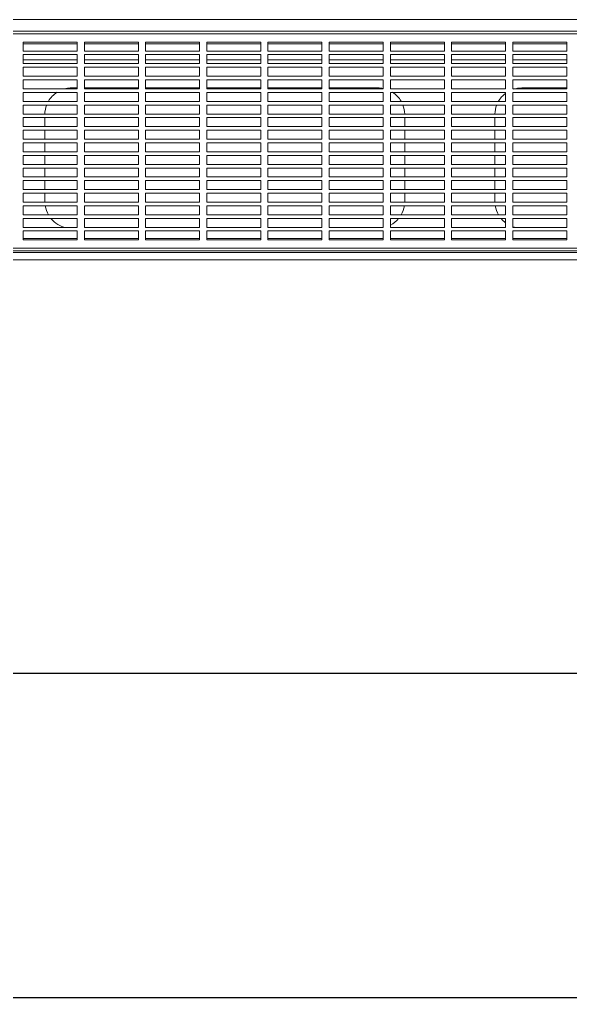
# Model space of a CAD drawing. Header units: millimetres. Extents: x 55614 to 110757, y -66981 to -47484.
# Drawn here: x 70704 to 71010, y -52744 to -52200 of the extents above; entities that cross this region are included whole.
import ezdxf

# ---------------------------------------------------------------- set-up
doc = ezdxf.new("R2010")
doc.units = ezdxf.units.MM
doc.layers.get('0').update_dxf_attribs({"lineweight": 15})
doc.layers.add('THICK', color=7, linetype='Continuous', lineweight=0)

# ---------------------------------------------------------------- blocks, each defined once
blk = doc.blocks.new('tuy67ui67')
at = {"color": 136, "linetype": 'Continuous'}
for p, q in [((17219.23, 14431.4), (18870.23, 14431.4)), ((17211.73, 14424.9), (18877.73, 14424.9)), ((17213.13, 14423.5), (18876.33, 14423.5)), ((17582.73, 14418.9), (17552.73, 14418.9)), ((17552.73, 14418.9), (17552.73, 14413.9)), ((17552.73, 14417.9), (17582.73, 14417.9)), ((17552.73, 14413.9), (17582.73, 14413.9)), ((17582.73, 14413.9), (17582.73, 14418.9)), ((17616.73, 14418.9), (17586.73, 14418.9)), ((17586.73, 14418.9), (17586.73, 14413.9)), ((17586.73, 14417.9), (17616.73, 14417.9)), ((17586.73, 14413.9), (17616.73, 14413.9)), ((17616.73, 14413.9), (17616.73, 14418.9)), ((17650.73, 14418.9), (17620.73, 14418.9)), ((17620.73, 14418.9), (17620.73, 14413.9)), ((17620.73, 14417.9), (17650.73, 14417.9)), ((17620.73, 14413.9), (17650.73, 14413.9)), ((17650.73, 14413.9), (17650.73, 14418.9)), ((17684.73, 14418.9), (17654.73, 14418.9)), ((17654.73, 14418.9), (17654.73, 14413.9)), ((17654.73, 14417.9), (17684.73, 14417.9)), ((17654.73, 14413.9), (17684.73, 14413.9)), ((17684.73, 14413.9), (17684.73, 14418.9)), ((17718.73, 14418.9), (17688.73, 14418.9)), ((17688.73, 14418.9), (17688.73, 14413.9)), ((17688.73, 14417.9), (17718.73, 14417.9)), ((17688.73, 14413.9), (17718.73, 14413.9)), ((17718.73, 14413.9), (17718.73, 14418.9)), ((17752.73, 14418.9), (17722.73, 14418.9)), ((17722.73, 14418.9), (17722.73, 14413.9)), ((17722.73, 14417.9), (17752.73, 14417.9)), ((17722.73, 14413.9), (17752.73, 14413.9)), ((17752.73, 14413.9), (17752.73, 14418.9)), ((17786.73, 14418.9), (17756.73, 14418.9)), ((17756.73, 14418.9), (17756.73, 14413.9)), ((17756.73, 14417.9), (17786.73, 14417.9)), ((17756.73, 14413.9), (17786.73, 14413.9)), ((17786.73, 14413.9), (17786.73, 14418.9)), ((17820.73, 14418.9), (17790.73, 14418.9)), ((17790.73, 14418.9), (17790.73, 14413.9)), ((17790.73, 14417.9), (17820.73, 14417.9)), ((17790.73, 14413.9), (17820.73, 14413.9)), ((17820.73, 14413.9), (17820.73, 14418.9)), ((17854.73, 14418.9), (17824.73, 14418.9)), ((17824.73, 14418.9), (17824.73, 14413.9)), ((17824.73, 14417.9), (17854.73, 14417.9)), ((17824.73, 14413.9), (17854.73, 14413.9)), ((17854.73, 14413.9), (17854.73, 14418.9)), ((17582.73, 14411.9), (17552.73, 14411.9)), ((17552.73, 14411.9), (17552.73, 14406.9)), ((17552.73, 14409.07), (17582.73, 14409.07)), ((17582.73, 14406.9), (17582.73, 14411.9)), ((17616.73, 14411.9), (17586.73, 14411.9)), ((17586.73, 14411.9), (17586.73, 14406.9)), ((17586.73, 14409.07), (17616.73, 14409.07)), ((17616.73, 14406.9), (17616.73, 14411.9)), ((17650.73, 14411.9), (17620.73, 14411.9)), ((17620.73, 14411.9), (17620.73, 14406.9)), ((17620.73, 14409.07), (17650.73, 14409.07)), ((17650.73, 14406.9), (17650.73, 14411.9)), ((17684.73, 14411.9), (17654.73, 14411.9)), ((17654.73, 14411.9), (17654.73, 14406.9)), ((17654.73, 14409.07), (17684.73, 14409.07)), ((17684.73, 14406.9), (17684.73, 14411.9)), ((17718.73, 14411.9), (17688.73, 14411.9)), ((17688.73, 14411.9), (17688.73, 14406.9)), ((17688.73, 14409.07), (17718.73, 14409.07)), ((17718.73, 14406.9), (17718.73, 14411.9)), ((17752.73, 14411.9), (17722.73, 14411.9)), ((17722.73, 14411.9), (17722.73, 14406.9)), ((17722.73, 14409.07), (17752.73, 14409.07)), ((17752.73, 14406.9), (17752.73, 14411.9)), ((17786.73, 14411.9), (17756.73, 14411.9)), ((17756.73, 14411.9), (17756.73, 14406.9)), ((17756.73, 14409.07), (17786.73, 14409.07)), ((17786.73, 14406.9), (17786.73, 14411.9)), ((17820.73, 14411.9), (17790.73, 14411.9)), ((17790.73, 14411.9), (17790.73, 14406.9)), ((17790.73, 14409.07), (17820.73, 14409.07)), ((17820.73, 14406.9), (17820.73, 14411.9)), ((17854.73, 14411.9), (17824.73, 14411.9)), ((17824.73, 14411.9), (17824.73, 14406.9)), ((17824.73, 14409.07), (17854.73, 14409.07)), ((17854.73, 14406.9), (17854.73, 14411.9)), ((17552.73, 14406.9), (17582.73, 14406.9)), ((17582.73, 14404.9), (17552.73, 14404.9)), ((17552.73, 14404.9), (17552.73, 14399.9)), ((17582.73, 14399.9), (17582.73, 14404.9)), ((17586.73, 14406.9), (17616.73, 14406.9)), ((17616.73, 14404.9), (17586.73, 14404.9)), ((17586.73, 14404.9), (17586.73, 14399.9)), ((17616.73, 14399.9), (17616.73, 14404.9)), ((17620.73, 14406.9), (17650.73, 14406.9)), ((17650.73, 14404.9), (17620.73, 14404.9)), ((17620.73, 14404.9), (17620.73, 14399.9)), ((17650.73, 14399.9), (17650.73, 14404.9)), ((17654.73, 14406.9), (17684.73, 14406.9)), ((17684.73, 14404.9), (17654.73, 14404.9)), ((17654.73, 14404.9), (17654.73, 14399.9)), ((17684.73, 14399.9), (17684.73, 14404.9)), ((17688.73, 14406.9), (17718.73, 14406.9)), ((17718.73, 14404.9), (17688.73, 14404.9)), ((17688.73, 14404.9), (17688.73, 14399.9)), ((17718.73, 14399.9), (17718.73, 14404.9)), ((17722.73, 14406.9), (17752.73, 14406.9)), ((17752.73, 14404.9), (17722.73, 14404.9)), ((17722.73, 14404.9), (17722.73, 14399.9)), ((17752.73, 14399.9), (17752.73, 14404.9)), ((17756.73, 14406.9), (17786.73, 14406.9)), ((17786.73, 14404.9), (17756.73, 14404.9)), ((17756.73, 14404.9), (17756.73, 14399.9)), ((17786.73, 14399.9), (17786.73, 14404.9)), ((17790.73, 14406.9), (17820.73, 14406.9)), ((17820.73, 14404.9), (17790.73, 14404.9)), ((17790.73, 14404.9), (17790.73, 14399.9)), ((17820.73, 14399.9), (17820.73, 14404.9)), ((17824.73, 14406.9), (17854.73, 14406.9)), ((17854.73, 14404.9), (17824.73, 14404.9)), ((17824.73, 14404.9), (17824.73, 14399.9)), ((17854.73, 14399.9), (17854.73, 14404.9)), ((17552.73, 14399.9), (17582.73, 14399.9)), ((17582.73, 14397.9), (17552.73, 14397.9)), ((17552.73, 14397.9), (17552.73, 14392.9)), ((17582.73, 14392.9), (17582.73, 14397.9)), ((17586.73, 14399.9), (17616.73, 14399.9)), ((17616.73, 14397.9), (17586.73, 14397.9)), ((17586.73, 14397.9), (17586.73, 14392.9)), ((17616.73, 14392.9), (17616.73, 14397.9)), ((17620.73, 14399.9), (17650.73, 14399.9)), ((17650.73, 14397.9), (17620.73, 14397.9)), ((17620.73, 14397.9), (17620.73, 14392.9)), ((17650.73, 14392.9), (17650.73, 14397.9)), ((17654.73, 14399.9), (17684.73, 14399.9)), ((17684.73, 14397.9), (17654.73, 14397.9)), ((17654.73, 14397.9), (17654.73, 14392.9)), ((17684.73, 14392.9), (17684.73, 14397.9)), ((17688.73, 14399.9), (17718.73, 14399.9)), ((17718.73, 14397.9), (17688.73, 14397.9)), ((17688.73, 14397.9), (17688.73, 14392.9)), ((17718.73, 14392.9), (17718.73, 14397.9)), ((17722.73, 14399.9), (17752.73, 14399.9)), ((17752.73, 14397.9), (17722.73, 14397.9)), ((17722.73, 14397.9), (17722.73, 14392.9)), ((17752.73, 14392.9), (17752.73, 14397.9)), ((17756.73, 14399.9), (17786.73, 14399.9)), ((17786.73, 14397.9), (17756.73, 14397.9)), ((17756.73, 14397.9), (17756.73, 14392.9)), ((17786.73, 14392.9), (17786.73, 14397.9)), ((17790.73, 14399.9), (17820.73, 14399.9)), ((17820.73, 14397.9), (17790.73, 14397.9)), ((17790.73, 14397.9), (17790.73, 14392.9)), ((17820.73, 14392.9), (17820.73, 14397.9)), ((17824.73, 14399.9), (17854.73, 14399.9)), ((17854.73, 14397.9), (17824.73, 14397.9)), ((17824.73, 14397.9), (17824.73, 14392.9)), ((17854.73, 14392.9), (17854.73, 14397.9)), ((17552.73, 14392.9), (17582.73, 14392.9)), ((17579.73, 14393.4), (17582.73, 14393.4)), ((17586.73, 14393.4), (17616.73, 14393.4)), ((17586.73, 14392.9), (17616.73, 14392.9)), ((17620.73, 14393.4), (17650.73, 14393.4)), ((17620.73, 14392.9), (17650.73, 14392.9)), ((17654.73, 14393.4), (17684.73, 14393.4)), ((17654.73, 14392.9), (17684.73, 14392.9)), ((17688.73, 14393.4), (17718.73, 14393.4)), ((17688.73, 14392.9), (17718.73, 14392.9)), ((17722.73, 14393.4), (17749.73, 14393.4)), ((17722.73, 14392.9), (17752.73, 14392.9)), ((17756.73, 14392.9), (17786.73, 14392.9)), ((17790.73, 14392.9), (17820.73, 14392.9)), ((17824.73, 14392.9), (17854.73, 14392.9)), ((17829.73, 14393.4), (17854.73, 14393.4)), ((17582.73, 14390.9), (17552.73, 14390.9)), ((17552.73, 14390.9), (17552.73, 14385.9)), ((17582.73, 14385.9), (17582.73, 14390.9)), ((17616.73, 14390.9), (17586.73, 14390.9)), ((17586.73, 14390.9), (17586.73, 14385.9)), ((17616.73, 14385.9), (17616.73, 14390.9)), ((17650.73, 14390.9), (17620.73, 14390.9)), ((17620.73, 14390.9), (17620.73, 14385.9)), ((17650.73, 14385.9), (17650.73, 14390.9)), ((17684.73, 14390.9), (17654.73, 14390.9)), ((17654.73, 14390.9), (17654.73, 14385.9)), ((17684.73, 14385.9), (17684.73, 14390.9)), ((17718.73, 14390.9), (17688.73, 14390.9)), ((17688.73, 14390.9), (17688.73, 14385.9)), ((17718.73, 14385.9), (17718.73, 14390.9)), ((17752.73, 14390.9), (17722.73, 14390.9)), ((17722.73, 14390.9), (17722.73, 14385.9)), ((17752.73, 14385.9), (17752.73, 14390.9)), ((17786.73, 14390.9), (17756.73, 14390.9)), ((17756.73, 14390.9), (17756.73, 14385.9)), ((17786.73, 14385.9), (17786.73, 14390.9)), ((17820.73, 14390.9), (17790.73, 14390.9)), ((17790.73, 14390.9), (17790.73, 14385.9)), ((17820.73, 14385.9), (17820.73, 14390.9)), ((17854.73, 14390.9), (17824.73, 14390.9)), ((17824.73, 14390.9), (17824.73, 14385.9)), ((17854.73, 14385.9), (17854.73, 14390.9)), ((17552.73, 14385.9), (17582.73, 14385.9)), ((17582.73, 14383.9), (17552.73, 14383.9)), ((17552.73, 14383.9), (17552.73, 14378.9)), ((17582.73, 14378.9), (17582.73, 14383.9)), ((17586.73, 14385.9), (17616.73, 14385.9)), ((17616.73, 14383.9), (17586.73, 14383.9)), ((17586.73, 14383.9), (17586.73, 14378.9)), ((17616.73, 14378.9), (17616.73, 14383.9)), ((17620.73, 14385.9), (17650.73, 14385.9)), ((17650.73, 14383.9), (17620.73, 14383.9)), ((17620.73, 14383.9), (17620.73, 14378.9)), ((17650.73, 14378.9), (17650.73, 14383.9)), ((17654.73, 14385.9), (17684.73, 14385.9)), ((17684.73, 14383.9), (17654.73, 14383.9)), ((17654.73, 14383.9), (17654.73, 14378.9)), ((17684.73, 14378.9), (17684.73, 14383.9)), ((17688.73, 14385.9), (17718.73, 14385.9)), ((17718.73, 14383.9), (17688.73, 14383.9)), ((17688.73, 14383.9), (17688.73, 14378.9)), ((17718.73, 14378.9), (17718.73, 14383.9)), ((17722.73, 14385.9), (17752.73, 14385.9)), ((17752.73, 14383.9), (17722.73, 14383.9)), ((17722.73, 14383.9), (17722.73, 14378.9)), ((17752.73, 14378.9), (17752.73, 14383.9)), ((17756.73, 14385.9), (17786.73, 14385.9)), ((17786.73, 14383.9), (17756.73, 14383.9)), ((17756.73, 14383.9), (17756.73, 14378.9)), ((17786.73, 14378.9), (17786.73, 14383.9)), ((17790.73, 14385.9), (17820.73, 14385.9)), ((17820.73, 14383.9), (17790.73, 14383.9)), ((17790.73, 14383.9), (17790.73, 14378.9)), ((17820.73, 14378.9), (17820.73, 14383.9)), ((17824.73, 14385.9), (17854.73, 14385.9)), ((17854.73, 14383.9), (17824.73, 14383.9)), ((17824.73, 14383.9), (17824.73, 14378.9)), ((17854.73, 14378.9), (17854.73, 14383.9)), ((17552.73, 14378.9), (17582.73, 14378.9)), ((17582.73, 14376.9), (17552.73, 14376.9)), ((17552.73, 14376.9), (17552.73, 14371.9)), ((17564.73, 14371.9), (17564.73, 14376.9)), ((17582.73, 14371.9), (17582.73, 14376.9)), ((17586.73, 14378.9), (17616.73, 14378.9)), ((17616.73, 14376.9), (17586.73, 14376.9)), ((17586.73, 14376.9), (17586.73, 14371.9)), ((17616.73, 14371.9), (17616.73, 14376.9)), ((17620.73, 14378.9), (17650.73, 14378.9)), ((17650.73, 14376.9), (17620.73, 14376.9)), ((17620.73, 14376.9), (17620.73, 14371.9)), ((17650.73, 14371.9), (17650.73, 14376.9)), ((17654.73, 14378.9), (17684.73, 14378.9)), ((17684.73, 14376.9), (17654.73, 14376.9)), ((17654.73, 14376.9), (17654.73, 14371.9)), ((17684.73, 14371.9), (17684.73, 14376.9)), ((17688.73, 14378.9), (17718.73, 14378.9)), ((17718.73, 14376.9), (17688.73, 14376.9)), ((17688.73, 14376.9), (17688.73, 14371.9)), ((17718.73, 14371.9), (17718.73, 14376.9)), ((17722.73, 14378.9), (17752.73, 14378.9)), ((17752.73, 14376.9), (17722.73, 14376.9)), ((17722.73, 14376.9), (17722.73, 14371.9)), ((17752.73, 14371.9), (17752.73, 14376.9)), ((17756.73, 14378.9), (17786.73, 14378.9)), ((17786.73, 14376.9), (17756.73, 14376.9)), ((17756.73, 14376.9), (17756.73, 14371.9)), ((17764.73, 14376.9), (17764.73, 14371.9)), ((17786.73, 14371.9), (17786.73, 14376.9)), ((17790.73, 14378.9), (17820.73, 14378.9)), ((17820.73, 14376.9), (17790.73, 14376.9)), ((17790.73, 14376.9), (17790.73, 14371.9)), ((17814.73, 14371.9), (17814.73, 14376.9)), ((17820.73, 14371.9), (17820.73, 14376.9)), ((17824.73, 14378.9), (17854.73, 14378.9)), ((17854.73, 14376.9), (17824.73, 14376.9)), ((17824.73, 14376.9), (17824.73, 14371.9)), ((17854.73, 14371.9), (17854.73, 14376.9)), ((17552.73, 14371.9), (17582.73, 14371.9)), ((17586.73, 14371.9), (17616.73, 14371.9)), ((17620.73, 14371.9), (17650.73, 14371.9)), ((17654.73, 14371.9), (17684.73, 14371.9)), ((17688.73, 14371.9), (17718.73, 14371.9)), ((17722.73, 14371.9), (17752.73, 14371.9)), ((17756.73, 14371.9), (17786.73, 14371.9)), ((17790.73, 14371.9), (17820.73, 14371.9)), ((17824.73, 14371.9), (17854.73, 14371.9)), ((17582.73, 14369.9), (17552.73, 14369.9)), ((17552.73, 14369.9), (17552.73, 14364.9)), ((17552.73, 14364.9), (17582.73, 14364.9)), ((17564.73, 14364.9), (17564.73, 14369.9)), ((17582.73, 14364.9), (17582.73, 14369.9)), ((17616.73, 14369.9), (17586.73, 14369.9)), ((17586.73, 14369.9), (17586.73, 14364.9)), ((17586.73, 14364.9), (17616.73, 14364.9)), ((17616.73, 14364.9), (17616.73, 14369.9)), ((17650.73, 14369.9), (17620.73, 14369.9)), ((17620.73, 14369.9), (17620.73, 14364.9)), ((17620.73, 14364.9), (17650.73, 14364.9)), ((17650.73, 14364.9), (17650.73, 14369.9)), ((17684.73, 14369.9), (17654.73, 14369.9)), ((17654.73, 14369.9), (17654.73, 14364.9)), ((17654.73, 14364.9), (17684.73, 14364.9)), ((17684.73, 14364.9), (17684.73, 14369.9)), ((17718.73, 14369.9), (17688.73, 14369.9)), ((17688.73, 14369.9), (17688.73, 14364.9)), ((17688.73, 14364.9), (17718.73, 14364.9)), ((17718.73, 14364.9), (17718.73, 14369.9)), ((17752.73, 14369.9), (17722.73, 14369.9)), ((17722.73, 14369.9), (17722.73, 14364.9)), ((17722.73, 14364.9), (17752.73, 14364.9)), ((17752.73, 14364.9), (17752.73, 14369.9)), ((17786.73, 14369.9), (17756.73, 14369.9)), ((17756.73, 14369.9), (17756.73, 14364.9)), ((17756.73, 14364.9), (17786.73, 14364.9)), ((17764.73, 14369.9), (17764.73, 14364.9)), ((17786.73, 14364.9), (17786.73, 14369.9)), ((17820.73, 14369.9), (17790.73, 14369.9)), ((17790.73, 14369.9), (17790.73, 14364.9)), ((17790.73, 14364.9), (17820.73, 14364.9)), ((17814.73, 14364.9), (17814.73, 14369.9)), ((17820.73, 14364.9), (17820.73, 14369.9)), ((17854.73, 14369.9), (17824.73, 14369.9)), ((17824.73, 14369.9), (17824.73, 14364.9)), ((17824.73, 14364.9), (17854.73, 14364.9)), ((17854.73, 14364.9), (17854.73, 14369.9)), ((17582.73, 14362.9), (17552.73, 14362.9)), ((17552.73, 14362.9), (17552.73, 14357.9)), ((17564.73, 14357.9), (17564.73, 14362.9)), ((17582.73, 14357.9), (17582.73, 14362.9)), ((17616.73, 14362.9), (17586.73, 14362.9)), ((17586.73, 14362.9), (17586.73, 14357.9)), ((17616.73, 14357.9), (17616.73, 14362.9)), ((17650.73, 14362.9), (17620.73, 14362.9)), ((17620.73, 14362.9), (17620.73, 14357.9)), ((17650.73, 14357.9), (17650.73, 14362.9)), ((17684.73, 14362.9), (17654.73, 14362.9)), ((17654.73, 14362.9), (17654.73, 14357.9)), ((17684.73, 14357.9), (17684.73, 14362.9)), ((17718.73, 14362.9), (17688.73, 14362.9)), ((17688.73, 14362.9), (17688.73, 14357.9)), ((17718.73, 14357.9), (17718.73, 14362.9)), ((17752.73, 14362.9), (17722.73, 14362.9)), ((17722.73, 14362.9), (17722.73, 14357.9)), ((17752.73, 14357.9), (17752.73, 14362.9)), ((17786.73, 14362.9), (17756.73, 14362.9)), ((17756.73, 14362.9), (17756.73, 14357.9)), ((17764.73, 14362.9), (17764.73, 14357.9)), ((17786.73, 14357.9), (17786.73, 14362.9)), ((17820.73, 14362.9), (17790.73, 14362.9)), ((17790.73, 14362.9), (17790.73, 14357.9)), ((17814.73, 14357.9), (17814.73, 14362.9)), ((17820.73, 14357.9), (17820.73, 14362.9)), ((17854.73, 14362.9), (17824.73, 14362.9)), ((17824.73, 14362.9), (17824.73, 14357.9)), ((17854.73, 14357.9), (17854.73, 14362.9)), ((17552.73, 14357.9), (17582.73, 14357.9)), ((17582.73, 14355.9), (17552.73, 14355.9)), ((17552.73, 14355.9), (17552.73, 14350.9)), ((17564.73, 14350.9), (17564.73, 14355.9)), ((17582.73, 14350.9), (17582.73, 14355.9)), ((17586.73, 14357.9), (17616.73, 14357.9)), ((17616.73, 14355.9), (17586.73, 14355.9)), ((17586.73, 14355.9), (17586.73, 14350.9)), ((17616.73, 14350.9), (17616.73, 14355.9)), ((17620.73, 14357.9), (17650.73, 14357.9)), ((17650.73, 14355.9), (17620.73, 14355.9)), ((17620.73, 14355.9), (17620.73, 14350.9)), ((17650.73, 14350.9), (17650.73, 14355.9)), ((17654.73, 14357.9), (17684.73, 14357.9)), ((17684.73, 14355.9), (17654.73, 14355.9)), ((17654.73, 14355.9), (17654.73, 14350.9)), ((17684.73, 14350.9), (17684.73, 14355.9)), ((17688.73, 14357.9), (17718.73, 14357.9)), ((17718.73, 14355.9), (17688.73, 14355.9)), ((17688.73, 14355.9), (17688.73, 14350.9)), ((17718.73, 14350.9), (17718.73, 14355.9)), ((17722.73, 14357.9), (17752.73, 14357.9)), ((17752.73, 14355.9), (17722.73, 14355.9)), ((17722.73, 14355.9), (17722.73, 14350.9)), ((17752.73, 14350.9), (17752.73, 14355.9)), ((17756.73, 14357.9), (17786.73, 14357.9)), ((17786.73, 14355.9), (17756.73, 14355.9)), ((17756.73, 14355.9), (17756.73, 14350.9)), ((17764.73, 14355.9), (17764.73, 14350.9)), ((17786.73, 14350.9), (17786.73, 14355.9)), ((17790.73, 14357.9), (17820.73, 14357.9)), ((17820.73, 14355.9), (17790.73, 14355.9)), ((17790.73, 14355.9), (17790.73, 14350.9)), ((17814.73, 14350.9), (17814.73, 14355.9)), ((17820.73, 14350.9), (17820.73, 14355.9)), ((17824.73, 14357.9), (17854.73, 14357.9)), ((17854.73, 14355.9), (17824.73, 14355.9)), ((17824.73, 14355.9), (17824.73, 14350.9)), ((17854.73, 14350.9), (17854.73, 14355.9)), ((17552.73, 14350.9), (17582.73, 14350.9)), ((17582.73, 14348.9), (17552.73, 14348.9)), ((17552.73, 14348.9), (17552.73, 14343.9)), ((17564.73, 14343.9), (17564.73, 14348.9)), ((17582.73, 14343.9), (17582.73, 14348.9)), ((17586.73, 14350.9), (17616.73, 14350.9)), ((17616.73, 14348.9), (17586.73, 14348.9)), ((17586.73, 14348.9), (17586.73, 14343.9)), ((17616.73, 14343.9), (17616.73, 14348.9)), ((17620.73, 14350.9), (17650.73, 14350.9)), ((17650.73, 14348.9), (17620.73, 14348.9)), ((17620.73, 14348.9), (17620.73, 14343.9)), ((17650.73, 14343.9), (17650.73, 14348.9)), ((17654.73, 14350.9), (17684.73, 14350.9)), ((17684.73, 14348.9), (17654.73, 14348.9)), ((17654.73, 14348.9), (17654.73, 14343.9)), ((17684.73, 14343.9), (17684.73, 14348.9)), ((17688.73, 14350.9), (17718.73, 14350.9)), ((17718.73, 14348.9), (17688.73, 14348.9)), ((17688.73, 14348.9), (17688.73, 14343.9)), ((17718.73, 14343.9), (17718.73, 14348.9)), ((17722.73, 14350.9), (17752.73, 14350.9)), ((17752.73, 14348.9), (17722.73, 14348.9)), ((17722.73, 14348.9), (17722.73, 14343.9)), ((17752.73, 14343.9), (17752.73, 14348.9)), ((17756.73, 14350.9), (17786.73, 14350.9)), ((17786.73, 14348.9), (17756.73, 14348.9)), ((17756.73, 14348.9), (17756.73, 14343.9)), ((17764.73, 14348.9), (17764.73, 14343.9)), ((17786.73, 14343.9), (17786.73, 14348.9)), ((17790.73, 14350.9), (17820.73, 14350.9)), ((17820.73, 14348.9), (17790.73, 14348.9)), ((17790.73, 14348.9), (17790.73, 14343.9)), ((17814.73, 14343.9), (17814.73, 14348.9)), ((17820.73, 14343.9), (17820.73, 14348.9)), ((17824.73, 14350.9), (17854.73, 14350.9)), ((17854.73, 14348.9), (17824.73, 14348.9)), ((17824.73, 14348.9), (17824.73, 14343.9)), ((17854.73, 14343.9), (17854.73, 14348.9)), ((17552.73, 14343.9), (17582.73, 14343.9)), ((17586.73, 14343.9), (17616.73, 14343.9)), ((17620.73, 14343.9), (17650.73, 14343.9)), ((17654.73, 14343.9), (17684.73, 14343.9)), ((17688.73, 14343.9), (17718.73, 14343.9)), ((17722.73, 14343.9), (17752.73, 14343.9)), ((17756.73, 14343.9), (17786.73, 14343.9)), ((17790.73, 14343.9), (17820.73, 14343.9)), ((17824.73, 14343.9), (17854.73, 14343.9)), ((17582.73, 14341.9), (17552.73, 14341.9)), ((17552.73, 14341.9), (17552.73, 14336.9)), ((17564.73, 14336.9), (17564.73, 14341.9)), ((17582.73, 14336.9), (17582.73, 14341.9)), ((17616.73, 14341.9), (17586.73, 14341.9)), ((17586.73, 14341.9), (17586.73, 14336.9)), ((17616.73, 14336.9), (17616.73, 14341.9)), ((17650.73, 14341.9), (17620.73, 14341.9)), ((17620.73, 14341.9), (17620.73, 14336.9)), ((17650.73, 14336.9), (17650.73, 14341.9)), ((17684.73, 14341.9), (17654.73, 14341.9)), ((17654.73, 14341.9), (17654.73, 14336.9)), ((17684.73, 14336.9), (17684.73, 14341.9)), ((17718.73, 14341.9), (17688.73, 14341.9)), ((17688.73, 14341.9), (17688.73, 14336.9)), ((17718.73, 14336.9), (17718.73, 14341.9)), ((17752.73, 14341.9), (17722.73, 14341.9)), ((17722.73, 14341.9), (17722.73, 14336.9)), ((17752.73, 14336.9), (17752.73, 14341.9)), ((17786.73, 14341.9), (17756.73, 14341.9)), ((17756.73, 14341.9), (17756.73, 14336.9)), ((17764.73, 14341.9), (17764.73, 14336.9)), ((17786.73, 14336.9), (17786.73, 14341.9)), ((17820.73, 14341.9), (17790.73, 14341.9)), ((17790.73, 14341.9), (17790.73, 14336.9)), ((17814.73, 14336.9), (17814.73, 14341.9)), ((17820.73, 14336.9), (17820.73, 14341.9)), ((17854.73, 14341.9), (17824.73, 14341.9)), ((17824.73, 14341.9), (17824.73, 14336.9)), ((17854.73, 14336.9), (17854.73, 14341.9)), ((17552.73, 14336.9), (17582.73, 14336.9)), ((17582.73, 14334.9), (17552.73, 14334.9)), ((17552.73, 14334.9), (17552.73, 14329.9)), ((17564.73, 14330.4), (17564.73, 14334.9)), ((17582.73, 14329.9), (17582.73, 14334.9)), ((17586.73, 14336.9), (17616.73, 14336.9)), ((17616.73, 14334.9), (17586.73, 14334.9)), ((17586.73, 14334.9), (17586.73, 14329.9)), ((17616.73, 14329.9), (17616.73, 14334.9)), ((17620.73, 14336.9), (17650.73, 14336.9)), ((17650.73, 14334.9), (17620.73, 14334.9)), ((17620.73, 14334.9), (17620.73, 14329.9)), ((17650.73, 14329.9), (17650.73, 14334.9)), ((17654.73, 14336.9), (17684.73, 14336.9)), ((17684.73, 14334.9), (17654.73, 14334.9)), ((17654.73, 14334.9), (17654.73, 14329.9)), ((17684.73, 14329.9), (17684.73, 14334.9)), ((17688.73, 14336.9), (17718.73, 14336.9)), ((17718.73, 14334.9), (17688.73, 14334.9)), ((17688.73, 14334.9), (17688.73, 14329.9)), ((17718.73, 14329.9), (17718.73, 14334.9)), ((17722.73, 14336.9), (17752.73, 14336.9)), ((17752.73, 14334.9), (17722.73, 14334.9)), ((17722.73, 14334.9), (17722.73, 14329.9)), ((17752.73, 14329.9), (17752.73, 14334.9)), ((17756.73, 14336.9), (17786.73, 14336.9)), ((17786.73, 14334.9), (17756.73, 14334.9)), ((17756.73, 14334.9), (17756.73, 14329.9)), ((17764.73, 14334.9), (17764.73, 14330.4)), ((17786.73, 14329.9), (17786.73, 14334.9)), ((17790.73, 14336.9), (17820.73, 14336.9)), ((17820.73, 14334.9), (17790.73, 14334.9)), ((17790.73, 14334.9), (17790.73, 14329.9)), ((17814.73, 14330.4), (17814.73, 14334.9)), ((17820.73, 14329.9), (17820.73, 14334.9)), ((17824.73, 14336.9), (17854.73, 14336.9)), ((17854.73, 14334.9), (17824.73, 14334.9)), ((17824.73, 14334.9), (17824.73, 14329.9)), ((17854.73, 14329.9), (17854.73, 14334.9)), ((17552.73, 14329.9), (17582.73, 14329.9)), ((17582.73, 14327.9), (17552.73, 14327.9)), ((17552.73, 14327.9), (17552.73, 14322.9)), ((17582.73, 14322.9), (17582.73, 14327.9)), ((17586.73, 14329.9), (17616.73, 14329.9)), ((17616.73, 14327.9), (17586.73, 14327.9)), ((17586.73, 14327.9), (17586.73, 14322.9)), ((17616.73, 14322.9), (17616.73, 14327.9)), ((17620.73, 14329.9), (17650.73, 14329.9)), ((17650.73, 14327.9), (17620.73, 14327.9)), ((17620.73, 14327.9), (17620.73, 14322.9)), ((17650.73, 14322.9), (17650.73, 14327.9)), ((17654.73, 14329.9), (17684.73, 14329.9)), ((17684.73, 14327.9), (17654.73, 14327.9)), ((17654.73, 14327.9), (17654.73, 14322.9)), ((17684.73, 14322.9), (17684.73, 14327.9)), ((17688.73, 14329.9), (17718.73, 14329.9)), ((17718.73, 14327.9), (17688.73, 14327.9)), ((17688.73, 14327.9), (17688.73, 14322.9)), ((17718.73, 14322.9), (17718.73, 14327.9)), ((17722.73, 14329.9), (17752.73, 14329.9)), ((17752.73, 14327.9), (17722.73, 14327.9)), ((17722.73, 14327.9), (17722.73, 14322.9)), ((17752.73, 14322.9), (17752.73, 14327.9)), ((17756.73, 14329.9), (17786.73, 14329.9)), ((17786.73, 14327.9), (17756.73, 14327.9)), ((17756.73, 14327.9), (17756.73, 14322.9)), ((17786.73, 14322.9), (17786.73, 14327.9)), ((17790.73, 14329.9), (17820.73, 14329.9)), ((17820.73, 14327.9), (17790.73, 14327.9)), ((17790.73, 14327.9), (17790.73, 14322.9)), ((17820.73, 14322.9), (17820.73, 14327.9)), ((17824.73, 14329.9), (17854.73, 14329.9)), ((17854.73, 14327.9), (17824.73, 14327.9)), ((17824.73, 14327.9), (17824.73, 14322.9)), ((17854.73, 14322.9), (17854.73, 14327.9)), ((17552.73, 14322.9), (17582.73, 14322.9)), ((17586.73, 14322.9), (17616.73, 14322.9)), ((17620.73, 14322.9), (17650.73, 14322.9)), ((17654.73, 14322.9), (17684.73, 14322.9)), ((17688.73, 14322.9), (17718.73, 14322.9)), ((17722.73, 14322.9), (17752.73, 14322.9)), ((17756.73, 14322.9), (17786.73, 14322.9)), ((17790.73, 14322.9), (17820.73, 14322.9)), ((17824.73, 14322.9), (17854.73, 14322.9)), ((17582.73, 14320.9), (17552.73, 14320.9)), ((17552.73, 14320.9), (17552.73, 14315.9)), ((17552.73, 14315.9), (17582.73, 14315.9)), ((17582.73, 14315.9), (17582.73, 14320.9)), ((17616.73, 14320.9), (17586.73, 14320.9)), ((17586.73, 14320.9), (17586.73, 14315.9)), ((17586.73, 14315.9), (17616.73, 14315.9)), ((17616.73, 14315.9), (17616.73, 14320.9)), ((17650.73, 14320.9), (17620.73, 14320.9)), ((17620.73, 14320.9), (17620.73, 14315.9)), ((17620.73, 14315.9), (17650.73, 14315.9)), ((17650.73, 14315.9), (17650.73, 14320.9)), ((17684.73, 14320.9), (17654.73, 14320.9)), ((17654.73, 14320.9), (17654.73, 14315.9)), ((17654.73, 14315.9), (17684.73, 14315.9)), ((17684.73, 14315.9), (17684.73, 14320.9)), ((17718.73, 14320.9), (17688.73, 14320.9)), ((17688.73, 14320.9), (17688.73, 14315.9)), ((17688.73, 14315.9), (17718.73, 14315.9)), ((17718.73, 14315.9), (17718.73, 14320.9)), ((17752.73, 14320.9), (17722.73, 14320.9)), ((17722.73, 14320.9), (17722.73, 14315.9)), ((17722.73, 14315.9), (17752.73, 14315.9)), ((17752.73, 14315.9), (17752.73, 14320.9)), ((17786.73, 14320.9), (17756.73, 14320.9)), ((17756.73, 14320.9), (17756.73, 14315.9)), ((17756.73, 14315.9), (17786.73, 14315.9)), ((17786.73, 14315.9), (17786.73, 14320.9)), ((17820.73, 14320.9), (17790.73, 14320.9)), ((17790.73, 14320.9), (17790.73, 14315.9)), ((17790.73, 14315.9), (17820.73, 14315.9)), ((17820.73, 14315.9), (17820.73, 14320.9)), ((17854.73, 14320.9), (17824.73, 14320.9)), ((17824.73, 14320.9), (17824.73, 14315.9)), ((17824.73, 14315.9), (17854.73, 14315.9)), ((17854.73, 14315.9), (17854.73, 14320.9)), ((17582.73, 14313.9), (17552.73, 14313.9)), ((17552.73, 14313.9), (17552.73, 14308.9)), ((17582.73, 14308.9), (17582.73, 14313.9)), ((17616.73, 14313.9), (17586.73, 14313.9)), ((17586.73, 14313.9), (17586.73, 14308.9)), ((17616.73, 14308.9), (17616.73, 14313.9)), ((17650.73, 14313.9), (17620.73, 14313.9)), ((17620.73, 14313.9), (17620.73, 14308.9)), ((17650.73, 14308.9), (17650.73, 14313.9)), ((17684.73, 14313.9), (17654.73, 14313.9)), ((17654.73, 14313.9), (17654.73, 14308.9)), ((17684.73, 14308.9), (17684.73, 14313.9)), ((17718.73, 14313.9), (17688.73, 14313.9)), ((17688.73, 14313.9), (17688.73, 14308.9)), ((17718.73, 14308.9), (17718.73, 14313.9)), ((17752.73, 14313.9), (17722.73, 14313.9)), ((17722.73, 14313.9), (17722.73, 14308.9)), ((17752.73, 14308.9), (17752.73, 14313.9)), ((17786.73, 14313.9), (17756.73, 14313.9)), ((17756.73, 14313.9), (17756.73, 14308.9)), ((17786.73, 14308.9), (17786.73, 14313.9)), ((17820.73, 14313.9), (17790.73, 14313.9)), ((17790.73, 14313.9), (17790.73, 14308.9)), ((17820.73, 14308.9), (17820.73, 14313.9)), ((17854.73, 14313.9), (17824.73, 14313.9)), ((17824.73, 14313.9), (17824.73, 14308.9)), ((17854.73, 14308.9), (17854.73, 14313.9)), ((17552.73, 14309.73), (17582.73, 14309.73)), ((17552.73, 14308.9), (17582.73, 14308.9)), ((17586.73, 14309.73), (17616.73, 14309.73)), ((17586.73, 14308.9), (17616.73, 14308.9)), ((17620.73, 14309.73), (17650.73, 14309.73)), ((17620.73, 14308.9), (17650.73, 14308.9)), ((17654.73, 14309.73), (17684.73, 14309.73)), ((17654.73, 14308.9), (17684.73, 14308.9)), ((17688.73, 14309.73), (17718.73, 14309.73)), ((17688.73, 14308.9), (17718.73, 14308.9)), ((17722.73, 14309.73), (17752.73, 14309.73)), ((17722.73, 14308.9), (17752.73, 14308.9)), ((17756.73, 14309.73), (17786.73, 14309.73)), ((17756.73, 14308.9), (17786.73, 14308.9)), ((17790.73, 14309.73), (17820.73, 14309.73)), ((17790.73, 14308.9), (17820.73, 14308.9)), ((17824.73, 14309.73), (17854.73, 14309.73)), ((17824.73, 14308.9), (17854.73, 14308.9)), ((18877.73, 14302.9), (17211.73, 14302.9)), ((17212.23, 14301.91), (18514.73, 14301.91)), ((18876.33, 14304.3), (17213.13, 14304.3)), ((17212.23, 14297.9), (18514.73, 14297.9)), ((17265.23, 14297.9), (18824.23, 14297.9))]:
    blk.add_line(p, q, dxfattribs=at)
for centre, start, end in [((17579.73, 14378.4), 90, 102.3432), ((17749.73, 14378.4), 78.2447, 90), ((17829.73, 14378.4), 90, 108), ((17579.73, 14378.4), 122.9462, 149.6444), ((17749.73, 14378.4), 30.3556, 57.0538), ((17829.73, 14378.4), 126.9801, 149.6444), ((17579.73, 14378.4), 158.3062, 178.006), ((17749.73, 14378.4), 1.994, 21.6938), ((17829.73, 14378.4), 158.3062, 178.006), ((17579.73, 14330.4), 180, 181.994), ((17579.73, 14330.4), 189.8145, 210.3556), ((17749.73, 14330.4), 329.6444, 350.1855), ((17749.73, 14330.4), 358.006, 0), ((17829.73, 14330.4), 180, 181.994), ((17829.73, 14330.4), 189.8145, 210.3556), ((17579.73, 14330.4), 219.6773, 257.6568), ((17749.73, 14330.4), 298.189, 320.3227), ((17829.73, 14330.4), 219.6773, 233.0199), ((17829.73, 14330.4), 251.1731, 257.6568)]:
    blk.add_arc(centre, 15, start, end, dxfattribs=at)

msp = doc.modelspace()

# ---------------------------------------------------------------- linework, layer by layer
at = {"color": 5}
msp.add_lwpolyline([(70366, -52563.855), (72031, -52563.855), (72031, -52333.855), (70366, -52333.855)], close=True, dxfattribs=at)
at = {"layer": 'THICK', "lineweight": -3}
msp.add_lwpolyline([(72255.5, -52625.855), (72264.5, -52625.855), (72264.5, -52563.855), (70132.5, -52563.855), (70132.5, -52625.855), (70141.5, -52625.855), (70141.5, -52743.855), (72255.5, -52743.855)], close=True, dxfattribs=at)

# ---------------------------------------------------------------- block references
msp.add_blockref('tuy67ui67', (53153.765, -66631.759), dxfattribs=at)

doc.saveas('drawing.dxf')
